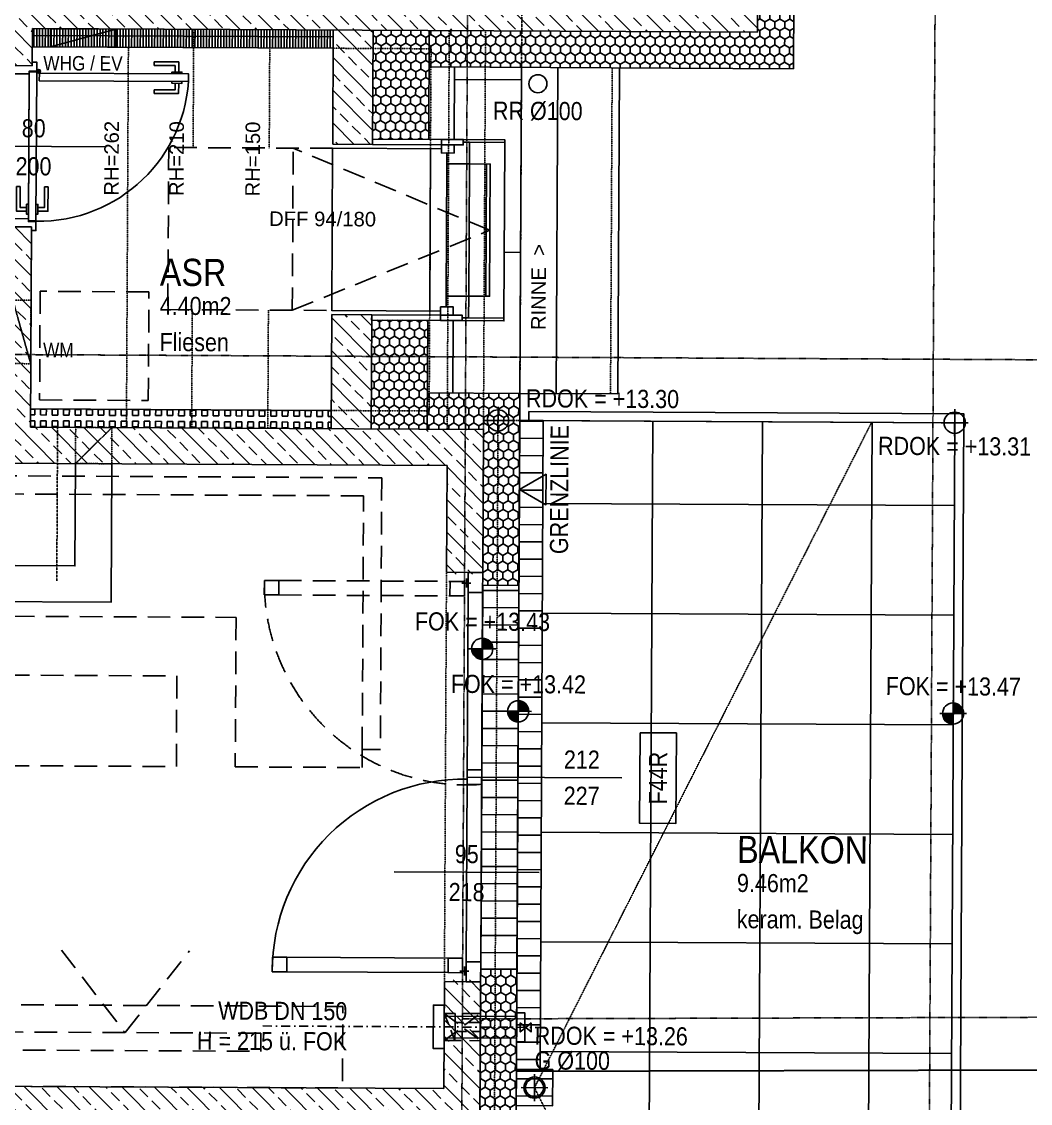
# Model space of a CAD drawing. Header units: millimetres. Extents: x -19411 to 51584, y -41547 to 69958.
# Drawn here: x 1387 to 6953, y 19682 to 25654 of the extents above; entities that cross this region are included whole.
import ezdxf
from ezdxf.enums import TextEntityAlignment as Align

# ---------------------------------------------------------------- set-up
doc = ezdxf.new("R2010")
doc.units = ezdxf.units.MM
for name, pattern in [('HIDDEN', [0.375, 0.25, -0.125]), ('HIDDEN2', [0.1875, 0.125, -0.0625]), ('STRICHLINIE', [0.75, 0.5, -0.25]), ('STRICHPUNKT', [1, 0.5, -0.25, 0, -0.25])]:
    doc.linetypes.add(name, pattern=pattern)
for name, color, linetype in [('00_HLP---------M0', 251, 'Continuous'), ('00_HLP-G00-L05-M0', 6, 'Continuous'), ('01-BFL-G00-L05-M0', 251, 'Continuous'), ('01-HID-G00-L05-ENTWÄSSERUNG', 251, 'HIDDEN2'), ('01-SYM-G00-L05-M0', 251, 'Continuous'), ('01-TXT---------M0', 251, 'Continuous'), ('01-TXT---------PP', 1, 'Continuous'), ('01-TXT-G00-L05-M0', 1, 'Continuous'), ('02-ANS-G00-L05-M0', 251, 'Continuous'), ('02-ANS-G00-L05-Rigol', 251, 'Continuous'), ('02-AXO-G00-L05-M0', 251, 'STRICHPUNKT'), ('02-DIM-G00-L05-BEHÖRDE', 251, 'Continuous'), ('02-FIL-G00-L05-LILA', 251, 'Continuous'), ('02-FIL-G00-L05-M0', 251, 'Continuous'), ('02-FIL-G00-L05-ORANGE', 251, 'Continuous'), ('02-FIL-G00-L05-PLATTENBELAG', 251, 'Continuous'), ('02-FIL-G00-L05-STB', 251, 'Continuous'), ('02-HID---------M0', 251, 'HIDDEN2'), ('02-HID-G00-L05-M0', 251, 'HIDDEN2'), ('02-TWA---------M0', 251, 'Continuous'), ('02-TWA-G00-L05-M0', 251, 'Continuous'), ('02-WDA---------M0', 251, 'Continuous'), ('02-WDA-G00-L05-M0', 251, 'Continuous'), ('02-ZWA---------M0', 251, 'Continuous'), ('02-ZWA-G00-L05-M0', 251, 'Continuous'), ('03-ANS-G00-L05-M0', 251, 'Continuous'), ('03-SYM-G00-L05-M0', 251, 'Continuous'), ('04-HLP---------M0', 251, 'HIDDEN2'), ('04-STO---------M0', 251, 'Continuous'), ('04-SYM---------EP', 251, 'Continuous'), ('04-SYM-G00-L05-EP', 251, 'Continuous'), ('04-TXT---------EP', 251, 'Continuous'), ('04-TXT-G00-L05-M0', 251, 'Continuous'), ('04-TXT-G00-L05-POS', 8, 'Continuous'), ('04_HLP---------M0', 251, 'HIDDEN2'), ('05-STO--------M0', 251, 'Continuous'), ('05-SYM---------M0', 251, 'Continuous'), ('05-SYM--------M0', 251, 'Continuous'), ('05-SYM-G00-L05-M0', 251, 'Continuous'), ('05-TXT---------PP', 8, 'Continuous'), ('05-TXT--------M0', 251, 'Continuous'), ('05-TXT-G00-L05-M0', 251, 'Continuous'), ('07-SAN---------M0', 251, 'Continuous'), ('07-SAN-G00-L05-FBHZG-EVERT', 251, 'Continuous'), ('07-SAN-G00-L05-M0', 251, 'Continuous'), ('07-SYM-G00-L05-M0', 251, 'STRICHPUNKT'), ('07_MOB-G00-L05-M0', 251, 'HIDDEN2')]:
    doc.layers.add(name, color=color, linetype=linetype)
doc.styles.add('ARIAL', font='arial.ttf', dxfattribs={"width": 0.85})
doc.styles.get("Standard").update_dxf_attribs({"font": 'arial.ttf'})
pattern_1 = [(89.70755, (-35291.17, -23129.933), (-27.252854, 47.764726), [31.75, -63.5]), (209.70755, (-35291.17, -23129.933), (-27.73904, -47.484027), [31.75, -63.5]), (149.70755, (-35291.17, -23129.933), (-54.991893, 0.280699), [-63.5, 31.75])]
pattern_2 = [(134.70755, (-35291.17, -23129.93), (-90.25976, -89.34302), []), (134.70755, (-35290.71, -23040.13), (-90.25976, -89.34302), [63.5, -31.75])]

# ---------------------------------------------------------------- blocks, each defined once
blk = doc.blocks.new('03-rar')
blk.add_circle((0, 0), 0.05)
at = {"layer": '01-TXT---------M0', "color": 8, "style": 'ARIAL', "width": 0.85}
blk.add_attdef('RR', text='', height=0.1, dxfattribs=at).set_placement((0, 0.1), align=Align.CENTER)
blk = doc.blocks.new('04-TXT')
blk.add_line((0, 0), (0.8529, 0))
at = {"layer": '04-TXT---------EP', "color": 8, "style": 'ARIAL', "width": 0.85}
blk.add_attdef('WIDTH', text='', height=0.1, dxfattribs=at).set_placement((0.6322, 0.05), align=Align.CENTER)
blk.add_attdef('HEIGHT', text='', height=0.1, dxfattribs=at).set_placement((0.6322, -0.05), align=Align.TOP_CENTER)
blk = doc.blocks.new('TÜR-80_20er-WAND')
at = {"layer": '00_HLP---------M0'}
for points in [[(-0.3575, 0.045), (-0.3575, 0.101), (-0.2225, 0.101)], [(-0.3375, 0.045), (-0.3375, 0.081), (-0.2225, 0.081)], [(-0.2225, 0.081), (-0.2225, 0.101)], [(-0.375, 0.035), (-0.375, 0.045), (-0.32, 0.045), (-0.32, 0.035)], [(0.4, -0.007), (-0.4, -0.007)], [(-0.375, -0.007), (-0.375, -0.017), (-0.32, -0.017), (-0.32, -0.007)], [(-0.3575, -0.017), (-0.3575, -0.073), (-0.2225, -0.073)], [(-0.3375, -0.017), (-0.3375, -0.053), (-0.2225, -0.053)], [(-0.2225, -0.053), (-0.2225, -0.073)]]:
    blk.add_lwpolyline(points, dxfattribs=at)
blk.add_lwpolyline([(0.4115, 0.035), (-0.4115, 0.035), (-0.4115, 0.035), (-0.4115, -0.007), (0.4115, -0.007)], close=True, dxfattribs=at)
at = {"layer": '02-TWA---------M0'}
for points in [[(-0.445, -0.19), (-0.445, 0.01)], [(0.445, -0.19), (0.445, 0.01)]]:
    blk.add_lwpolyline(points, dxfattribs=at)
at = {"layer": '05-STO--------M0'}
for points in [[(-0.465, -0.19), (-0.465, -0.215), (-0.41, -0.215), (-0.41, -0.19), (-0.4, -0.19), (-0.4, -0.007), (-0.415, -0.007), (-0.415, 0.035), (-0.465, 0.035), (-0.465, 0.01)], [(0.465, -0.19), (0.465, -0.215), (0.41, -0.215), (0.41, -0.19), (0.4, -0.19), (0.4, -0.007), (0.415, -0.007), (0.415, 0.035), (0.465, 0.035), (0.465, 0.01)]]:
    blk.add_lwpolyline(points, dxfattribs=at)
at = {"layer": '05-SYM---------M0'}
for points in [[(0.352, 0.8185), (0.296, 0.8185), (0.296, 0.6835)], [(0.352, 0.7985), (0.316, 0.7985), (0.316, 0.6835)], [(0.362, 0.836), (0.352, 0.836), (0.352, 0.781), (0.362, 0.781)], [(0.404, 0.836), (0.414, 0.836), (0.414, 0.781), (0.404, 0.781)], [(0.414, 0.8185), (0.47, 0.8185), (0.47, 0.6835)], [(0.414, 0.7985), (0.45, 0.7985), (0.45, 0.6835)], [(0.316, 0.6835), (0.296, 0.6835)], [(0.45, 0.6835), (0.47, 0.6835)]]:
    blk.add_lwpolyline(points, dxfattribs=at)
at = {"layer": '05-SYM--------M0'}
blk.add_lwpolyline([(0.404, 0.0495), (0.404, 0.8725), (0.404, 0.8725), (0.362, 0.8725), (0.362, 0.0495)], close=True, dxfattribs=at)
for points in [[(0.41, 0.046), (0.42, 0.046)], [(0.415, 0.041), (0.415, 0.051)]]:
    blk.add_lwpolyline(points, dxfattribs=at)
blk.add_circle((0.415, 0.046), 0.01, dxfattribs=at)
blk.add_arc((0.415, 0.046), 0.8282, 93.66912, 183.66912, dxfattribs=at)
blk = doc.blocks.new('05-TXT')
at = {"layer": '05-TXT--------M0'}
blk.add_line((-0.4, 0), (0.4, 0), dxfattribs=at)
at = {"layer": '05-TXT--------M0', "color": 8, "style": 'ARIAL', "width": 0.85}
blk.add_attdef('BREITE', text='', height=0.1, dxfattribs=at).set_placement((0, 0.05), align=Align.CENTER)
blk.add_attdef('HÖHE', text='', height=0.1, rotation=360, dxfattribs=at).set_placement((0, -0.06), align=Align.TOP_CENTER)
blk = doc.blocks.new('01-SQM')
at = {"layer": '01-TXT---------M0', "color": 1, "style": 'ARIAL', "width": 0.85}
blk.add_attdef('ROOM', (0, 0), '', height=0.15, dxfattribs=at)
blk.add_attdef('AREA', text='', height=0.1, dxfattribs=at).set_placement((0, -0.06), align=Align.TOP_LEFT)
at = {"layer": '01-TXT---------PP', "color": 1, "style": 'ARIAL', "width": 0.85}
blk.add_attdef('NR', text='', height=0.15, dxfattribs=at).set_placement((-0.1173, 0), align=Align.RIGHT)
blk.add_attdef('FLOOR', text='', height=0.1, dxfattribs=at).set_placement((0, -0.26), align=Align.TOP_LEFT)
blk = doc.blocks.new('DFF_94_55°')
at = {"layer": '00_HLP---------M0'}
blk.add_lwpolyline([(0, 0.4487), (0, -0.4488)], dxfattribs=at)
at = {"layer": '02-HID---------M0'}
for points in [[(0.218, 0.4463), (-0.8696, -0.0012), (0.218, -0.4488)], [(0, -0.4488), (0.9048, -0.4488), (0.9048, 0.4463), (0, 0.4463)], [(0.218, 0.4463), (0.218, -0.4488)]]:
    blk.add_lwpolyline(points, dxfattribs=at)
at = {"layer": '02-TWA---------M0'}
for points in [[(-0.22, 0.4688), (0, 0.4688)], [(-0.22, -0.4713), (0, -0.4713)]]:
    blk.add_lwpolyline(points, dxfattribs=at)
at = {"layer": '02-ZWA---------M0'}
for points in [[(-0.6, 0.4463), (0, 0.4463)], [(-0.6, -0.4488), (0, -0.4488)]]:
    blk.add_lwpolyline(points, dxfattribs=at)
at = {"layer": '04-STO---------M0'}
for points in [[(-0.63, 0.4238), (-0.63, 0.3638), (-0.755, 0.3638), (-0.755, 0.4838), (-0.72, 0.4838), (-0.72, 0.4688), (-0.67, 0.4688), (-0.67, 0.4238), (-0.63, 0.4238)], [(-0.6, 0.4688), (-0.6, 0.4988), (-0.72, 0.4988), (-0.72, 0.4688)], [(-0.6, 0.4688), (-0.6, 0.4238), (-0.67, 0.4238), (-0.67, 0.4688)], [(-0.63, -0.4263), (-0.63, -0.3663), (-0.755, -0.3663), (-0.755, -0.4863), (-0.72, -0.4863), (-0.72, -0.4713), (-0.67, -0.4713), (-0.67, -0.4263), (-0.63, -0.4263)], [(-0.6, -0.4713), (-0.6, -0.5013), (-0.72, -0.5013), (-0.72, -0.4713)], [(-0.6, -0.4713), (-0.6, -0.4263), (-0.67, -0.4263), (-0.67, -0.4713)]]:
    blk.add_lwpolyline(points, close=True, dxfattribs=at)
for points in [[(-0.6, 0.4688), (-0.22, 0.4688), (-0.22, 0.4988), (-0.6, 0.4988)], [(-0.6, -0.4713), (-0.22, -0.4713), (-0.22, -0.5013), (-0.6, -0.5013)]]:
    blk.add_lwpolyline(points, dxfattribs=at)
at = {"layer": '04-SYM---------EP'}
for points in [[(-0.72, 0.4988), (-0.9496, 0.4988), (-0.9496, 0.4838)], [(-0.755, -0.4863), (-0.9496, -0.4863), (-0.9496, 0.4838), (-0.755, 0.4838)], [(-0.755, -0.3663), (-0.8696, -0.3663), (-0.8696, 0.3638), (-0.755, 0.3638)], [(-0.8496, 0.3638), (-0.8496, -0.3663)], [(-0.755, -0.3663), (-0.755, 0.3638)], [(-0.63, -0.3663), (-0.63, 0.3638)], [(-0.72, -0.5013), (-0.9496, -0.5013), (-0.9496, -0.4863)]]:
    blk.add_lwpolyline(points, dxfattribs=at)
blk = doc.blocks.new('01-HK1')
for p, q in [((-0.0005, -0.0742), (-0.0005, 0.0742)), ((0.0737, 0), (-0.0747, 0))]:
    blk.add_line(p, q)
blk.add_circle((-0.0005, 0), 0.0586)
for points in [[(-0.0005, 0.0586), (0.0409, 0.0414), (-0.0005, 0)], [(-0.0005, 0), (0.0581, 0), (0.0409, 0.0414)], [(-0.0591, 0), (-0.0419, -0.0414), (-0.0005, 0)], [(-0.0419, -0.0414), (-0.0005, -0.0586), (-0.0005, 0)]]:
    blk.add_solid(points)
at = {"layer": '01-TXT---------M0', "color": 8, "style": 'ARIAL', "width": 0.85}
blk.add_attdef('HEIGHT', text='', height=0.1, dxfattribs=at).set_placement((0, 0.2), align=Align.TOP_CENTER)
blk = doc.blocks.new('07-WM')
at = {"linetype": 'HIDDEN', "ltscale": 0.5}
blk.add_lwpolyline([(0.05, -0.05), (0.05, -0.65), (0.65, -0.65), (0.65, -0.05)], close=True, dxfattribs=at)
blk = doc.blocks.new('TV-240')
at = {"flags": 128}
blk.add_lwpolyline([(0, -2.4), (0, 0), (0.45, 0), (0.45, -2.4)], close=True, dxfattribs=at)
blk.add_lwpolyline([(0.3, -0.4508), (0.3, -1.9508), (0.2, -1.9508), (0.2, -0.4508)], close=True)
blk.add_lwpolyline([(0.7536, -1.5544), (0.3, -1.2008), (0.7536, -0.8472)])
blk = doc.blocks.new('ECKSOFA')
blk.add_lwpolyline([(1.6, -0.2), (1.6, -0.2), (1.6, -0.2), (0.2, -0.2), (0.2, -2.7), (0.9, -2.7), (0.9, -2.8), (0.1, -2.8), (0.1, -0.1), (1.6, -0.1)], close=True)
for points in [[(1.6, -0.2), (1.7, -0.2)], [(1.7, -0.9), (1.7, -0.2)], [(0.875, -2.7), (0.875, -0.9), (1.7, -0.9)]]:
    blk.add_lwpolyline(points)
at = {"flags": 128}
blk.add_lwpolyline([(1.2, -1.225), (1.7, -1.225), (1.7, -2.225), (1.2, -2.225)], close=True, dxfattribs=at)
blk = doc.blocks.new('01-HK3')
blk.add_lwpolyline([(0, 0), (0.0423, 0.0732), (-0.0423, 0.0732)], close=True)
at = {"color": 0, "style": 'ARIAL', "width": 0.85}
blk.add_attdef('HEIGHT', text='', height=0.05, dxfattribs=at).set_placement((0, 0.35), align=Align.TOP_CENTER)
blk = doc.blocks.new('WANDLÜFER')
at = {"layer": '02-TWA---------M0', "linetype": 'HIDDEN2', "ltscale": 0.75}
for points in [[(0.075, 0), (0.075, -0.2), (-0.075, -0.2), (-0.075, 0), (0.075, 0)], [(-0.075, 0), (0.075, -0.2)], [(0.075, 0), (-0.075, -0.2)]]:
    blk.add_lwpolyline(points, dxfattribs=at)
at = {"layer": '07-SAN---------M0', "linetype": 'STRICHPUNKT', "ltscale": 0.1}
blk.add_lwpolyline([(0, 1), (0, -0.53)], dxfattribs=at)
at = {"layer": '07-SAN---------M0'}
for points in [[(0, 0), (-0.12, 0), (-0.12, 0.06), (0.12, 0.06), (0.12, 0)], [(0.08, -0.4), (-0.08, -0.4), (-0.08, -0.445), (0.08, -0.445)]]:
    blk.add_lwpolyline(points, close=True, dxfattribs=at)
for points in [[(-0.06, 0), (-0.06, -0.4)], [(0.06, 0), (0.06, -0.4)]]:
    blk.add_lwpolyline(points, dxfattribs=at)
blk = doc.blocks.new('FENSTER_214')
at = {"layer": '02-WDA---------M0'}
for points in [[(-2.19, 0), (-2.19, 0.2)], [(-0.07, 0), (-0.07, 0.1999)]]:
    blk.add_lwpolyline(points, dxfattribs=at)
at = {"layer": '04-HLP---------M0', "linetype": 'Continuous'}
for points in [[(-0.13, -0.1), (-0.13, -0.18), (-0.05, -0.18), (-0.05, -0.1)], [(-0.13, -1.07), (-0.13, -1.15), (-0.05, -1.15), (-0.05, -1.07)]]:
    blk.add_lwpolyline(points, close=True, dxfattribs=at)
at = {"layer": '04-HLP---------M0'}
for points in [[(-0.034, -0.09), (-0.084, -0.09)], [(-0.059, -0.065), (-0.059, -0.115)]]:
    blk.add_lwpolyline(points, dxfattribs=at)
at = {"layer": '04-HLP---------M0', "linetype": 'Continuous'}
for points in [[(-0.13, -1.07), (-0.13, -0.18)], [(-0.05, -1.07), (-0.05, -0.18)]]:
    blk.add_lwpolyline(points, dxfattribs=at)
blk.add_arc((-0.059, -0.09), 1.06, 179.48381, 270.46457, dxfattribs=at)
at = {"layer": '04-STO---------M0'}
for points in [[(-1.09, 0), (-1.17, 0), (-1.17, -0.08), (-1.09, -0.08)], [(-0.11, 0), (0, 0), (0, -0.08), (-0.11, -0.08)], [(-2.15, 0), (-2.26, 0), (-2.26, -0.08), (-2.15, -0.08)]]:
    blk.add_lwpolyline(points, close=True, dxfattribs=at)
at = {"layer": '04-SYM---------EP'}
for p, q in [((-2.15, 0), (-0.11, 0)), ((-2.15, -0.08), (-0.11, -0.08))]:
    blk.add_line(p, q, dxfattribs=at)
at = {"layer": '04_HLP---------M0'}
for points in [[(-2.226, -0.09), (-2.176, -0.09)], [(-2.201, -0.065), (-2.201, -0.115)], [(-2.21, -1.1245), (-2.21, -0.18)], [(-2.13, -1.1245), (-2.13, -0.18)]]:
    blk.add_lwpolyline(points, dxfattribs=at)
for points in [[(-2.13, -0.1), (-2.13, -0.18), (-2.21, -0.18), (-2.21, -0.1)], [(-2.13, -1.1245), (-2.13, -1.2045), (-2.21, -1.2045), (-2.21, -1.1245)]]:
    blk.add_lwpolyline(points, close=True, dxfattribs=at)
blk.add_arc((-2.201, -0.09), 1.1146, 270.82182, 4.63131, dxfattribs=at)
blk = doc.blocks.new('türachse&qualität')
at = {"layer": '05-SYM---------M0'}
blk.add_line((-0.4, 0), (-0.4, 0), dxfattribs=at)
at = {"layer": '05-TXT---------PP'}
blk.add_lwpolyline([(-0.5, -0.25), (-0.5, 0.25), (-0.7, 0.25), (-0.7, -0.25)], close=True, dxfattribs=at)
at = {"layer": '05-TXT---------PP', "color": 8, "style": 'ARIAL', "text_generation_flag": 6, "width": 0.85}
blk.add_attdef('POS.NR.', text='', height=0.1, rotation=270, dxfattribs=at).set_placement((-0.6529, -0.0112), align=Align.TOP_CENTER)
blk = doc.blocks.new('07_Kemper-ventil')
at = {"layer": '02-TWA---------M0', "linetype": 'HIDDEN2', "ltscale": 0.5}
for points in [[(-0.075, 0), (-0.075, -0.06), (0.075, -0.06), (0.075, 0), (-0.075, 0)], [(-0.025, -0.06), (-0.025, -0.2), (0.025, -0.2), (0.025, -0.06)]]:
    blk.add_lwpolyline(points, close=True, dxfattribs=at)
blk.add_lwpolyline([(-0.075, -0.06), (0.075, 0)], dxfattribs=at)
at = {"layer": '07-SAN---------M0', "linetype": 'STRICHPUNKT', "ltscale": 0.1}
blk.add_lwpolyline([(0, 0), (0, -0.48)], dxfattribs=at)
at = {"layer": '07-SAN---------M0'}
for points in [[(0.025, -0.42), (-0.025, -0.42), (0, -0.45), (0.025, -0.42)], [(0.025, -0.48), (-0.025, -0.48), (0, -0.45), (0.025, -0.48)]]:
    blk.add_lwpolyline(points, close=True, dxfattribs=at)
blk = doc.blocks.new('01-HK2')
for p, q in [((0, -0.098), (0, 0.098)), ((0.098, 0), (-0.098, 0))]:
    blk.add_line(p, q)
blk.add_circle((0, 0), 0.0773)
at = {"layer": '01-TXT---------M0', "color": 8, "style": 'ARIAL', "width": 0.85}
blk.add_attdef('HEIGHT', text='', height=0.1, rotation=360, dxfattribs=at).set_placement((0, 0.132), align=Align.BOTTOM_CENTER)

msp = doc.modelspace()

# ---------------------------------------------------------------- hatches: boundary and pattern name
at = {"layer": '02-ANS-G00-L05-Rigol'}
h = msp.add_hatch(dxfattribs=at)
h.set_pattern_fill('ANSI31', color=256, scale=30, angle=422.04654128, style=0)
h.set_pattern_definition([(179.70755, (74358.42, 48998.86), (-0.48618, -95.24876), [])])
h.paths.add_polyline_path([(4247.3199, 19868.7519), (4117.3216, 19869.4154), (4135.6072, 23451.8364), (4265.6055, 23451.1729)])
h = msp.add_hatch(dxfattribs=at)
h.set_pattern_fill('ANSI31', color=256, scale=30, angle=422.04654128, style=0)
h.set_pattern_definition([(179.70755, (74159.97, 49302.38), (-0.48618, -95.24876), [])])
h.paths.add_polyline_path([(4120.1416, 20421.9067), (3920.1442, 20422.9276), (3930.965, 22542.8691), (4130.9624, 22541.8483)])
h = msp.add_hatch(dxfattribs=at)
h.set_pattern_fill('ANSI31', color=256, scale=30, angle=422.04654128, style=0)
h.set_pattern_definition([(359.70755, (-35291.17, -23129.93), (0.48618, 95.24876), [])])
h.paths.add_polyline_path([(4116.3007, 19669.418), (4117.3216, 19869.4154), (4317.3189, 19868.3946), (4316.2981, 19668.3972)])
at = {"layer": '02-FIL-G00-L05-LILA'}
h = msp.add_hatch(dxfattribs=at)
h.set_pattern_fill('HONEY', color=256, scale=10, angle=197.04654128, style=0)
h.set_pattern_definition(pattern_1)
h.paths.add_polyline_path([(5645.5409, 25394.1547), (5650.7472, 26414.1414), (5450.7498, 26415.1623), (5450.4435, 26355.1631), (5446.5643, 25595.173), (3636.5879, 25604.4116), (3635.567, 25404.4142)])
h = msp.add_hatch(dxfattribs=at)
h.set_pattern_fill('HONEY', color=256, scale=10, angle=197.04654128, style=0)
h.set_pattern_definition(pattern_1)
h.paths.add_polyline_path([(3323.5294, 25006.0017), (3633.5254, 25004.4194), (3636.5879, 25604.4116), (3326.5919, 25605.9939)])
h = msp.add_hatch(dxfattribs=at)
h.set_pattern_fill('HONEY', color=256, scale=10, angle=197.04654128, style=0)
h.set_pattern_definition(pattern_1)
h.paths.add_polyline_path([(3315.3627, 23406.0225), (3625.3586, 23404.4402), (3628.4212, 24004.4324), (3318.4252, 24006.0147)])
h = msp.add_hatch(dxfattribs=at)
h.set_pattern_fill('HONEY', color=256, scale=10, angle=197.04654128, style=0)
h.set_pattern_definition(pattern_1)
h.paths.add_polyline_path([(3625.3586, 23404.4402), (3935.3546, 23402.8579), (3931.2712, 22602.8683), (3930.965, 22542.8691), (4130.9624, 22541.8483), (4136.3728, 23601.8345), (3626.3795, 23604.4376)])
h = msp.add_hatch(dxfattribs=at)
h.set_pattern_fill('HONEY', color=256, scale=10, angle=197.04654128, style=0)
h.set_pattern_definition(pattern_1)
h.paths.add_polyline_path([(3605.7585, 19564.4902), (3604.7376, 19364.4929), (4114.731, 19361.8897), (4120.1415, 20421.8759), (3920.1441, 20422.8967), (3919.8378, 20362.8975), (3915.7545, 19562.9079)])
at = {"layer": '02-FIL-G00-L05-M0'}
h = msp.add_hatch(dxfattribs=at)
h.set_pattern_fill('ANSI31,_O', color=256, scale=300, angle=422.04654128)
h.set_pattern_definition([(179.7075, (65126.1, 58358.6), (-4.862, -952.488), [])])
h.paths.add_polyline_path([(3773.5235, 25003.7048), (3823.5229, 25003.4496), (4053.1302, 25002.2776), (4053.0537, 24987.2778), (4048.1026, 24017.2904), (4048.026, 24002.2906), (3818.4187, 24003.4626), (3768.4193, 24003.7178), (3766.3777, 23603.723), (4136.3728, 23601.8345), (4136.4749, 23621.8342), (4145.5604, 25401.811), (3775.5652, 25403.6996)])
at = {"layer": '02-FIL-G00-L05-ORANGE'}
h = msp.add_hatch(dxfattribs=at)
h.set_pattern_fill('GRATE', color=256, scale=20, angle=197.04654128, style=0)
h.set_pattern_definition([(89.70755, (-35291.17, -23129.933), (-15.8747932, 0.0810293), []), (179.70755, (-35291.17, -23129.933), (-0.32412, -63.49917), [])])
h.paths.add_polyline_path([(3106.5948, 25607.1168), (1446.6164, 25615.5898), (1446.106, 25515.5911), (3106.0844, 25507.1181)])
h = msp.add_hatch(dxfattribs=at)
h.set_pattern_fill('SQUARE', color=256, scale=10, angle=197.04654128, style=0)
h.set_pattern_definition([(89.70755, (-35291.17, -23129.933), (-31.749586, 0.162059), [31.75, -31.75]), (179.70755, (-35291.17, -23129.933), (-0.162059, -31.749586), [31.75, -31.75])])
h.paths.add_polyline_path([(3095.876, 23507.1442), (1435.8976, 23515.6171), (1435.3872, 23415.6184), (3095.3655, 23407.1455)])
at = {"layer": '02-FIL-G00-L05-STB'}
h = msp.add_hatch(dxfattribs=at)
h.set_pattern_fill('ANSI33', color=256, scale=20, angle=197.04654128, style=0)
h.set_pattern_definition(pattern_2)
h.paths.add_polyline_path([(5450.4435, 26355.1631), (5250.4461, 26356.1839), (5247.5878, 25796.1912), (1127.6414, 25817.2205), (1126.6206, 25617.2231), (1246.619, 25616.6106), (1245.5727, 25411.6133), (1445.5701, 25410.5924), (1446.6164, 25615.5898), (5446.5643, 25595.173)])
h = msp.add_hatch(dxfattribs=at)
h.set_pattern_fill('ANSI33', color=256, scale=20, angle=197.04654128, style=0)
h.set_pattern_definition(pattern_2)
h.paths.add_polyline_path([(3103.3791, 24977.125), (3323.3763, 24976.0021), (3323.5294, 25006.0017), (3326.5919, 25605.9939), (3106.5948, 25607.1168)])
h = msp.add_hatch(dxfattribs=at)
h.set_pattern_fill('ANSI33', color=256, scale=20, angle=197.04654128, style=0)
h.set_pattern_definition(pattern_2)
h.paths.add_polyline_path([(3935.3546, 23402.8579), (1435.3872, 23415.6184), (1441.0273, 24520.604), (1241.0299, 24521.6249), (1235.3898, 23416.6393), (-14.5939, 23423.0195), (-12.2971, 23873.0137), (-212.2944, 23874.0345), (-215.6122, 23224.043), (3734.3364, 23203.8814), (3731.2738, 22603.8892), (3931.2712, 22602.8683)])
h = msp.add_hatch(dxfattribs=at)
h.set_pattern_fill('ANSI33', color=256, scale=20, angle=197.04654128, style=0)
h.set_pattern_definition(pattern_2)
h.paths.add_polyline_path([(3095.3655, 23407.1455), (3315.3627, 23406.0225), (3318.5783, 24036.0143), (3098.5812, 24037.1372)])
h = msp.add_hatch(dxfattribs=at)
h.set_pattern_fill('ANSI33', color=256, scale=20, angle=197.04654128, style=0)
h.set_pattern_definition(pattern_2)
h.paths.add_polyline_path([(295.8016, 19581.3852), (3915.7545, 19562.9079), (3919.8378, 20362.8975), (3839.8389, 20363.3059), (3719.8404, 20363.9184), (3716.7779, 19763.9262), (296.8224, 19781.3826)])

# ---------------------------------------------------------------- linework, layer by layer
at = {"layer": '00_HLP-G00-L05-M0', "linetype": 'HIDDEN2', "ltscale": 2}
msp.add_lwpolyline([(1585.3852, 23414.8528), (1581.0522, 22565.9518)], dxfattribs=at)
at = {"layer": '01-BFL-G00-L05-M0', "linetype": 'STRICHLINIE', "ltscale": 0.5}
msp.add_lwpolyline([(4117.1772, 19858.7301), (4183.4809, 32848.5618), (7183.1037, 32871.774)], dxfattribs=at)
at = {"layer": '01-BFL-G00-L05-M0', "linetype": 'STRICHLINIE'}
msp.add_lwpolyline([(34204.505, 5274.5294), (4064.9686, 5274.5294), (4090.5658, 14627.5817), (4117.1772, 19858.7301), (34258.8158, 19933.5918), (34204.5022, 14707.7707), (34204.505, 5274.5294)], close=True, dxfattribs=at)
at = {"layer": '01-HID-G00-L05-ENTWÄSSERUNG'}
msp.add_lwpolyline([(4344.2598, 19510.7201), (4216.8098, 19768.9063), (6076.8157, 23441.928)], dxfattribs=at)
at = {"layer": '02-ANS-G00-L05-M0', "color": 253}
msp.add_lwpolyline([(6567.33, 19864.8152), (10517.2473, 19874.6255), (10520.9728, 18374.6302), (18950.9468, 18395.5675), (18947.2213, 19895.5628), (29455.2889, 19921.6614), (29526.4885, 30921.8737), (6753.4812, 30865.3115), (6763.7063, 32868.5575), (4183.5651, 32847.4692)], dxfattribs=at)
at = {"layer": '02-ANS-G00-L05-M0'}
for points in [[(4136.3728, 23601.8345), (4145.5604, 25401.811)], [(4336.3702, 23600.8136), (4345.5578, 25400.7902)], [(4685.5534, 25399.0548), (4676.3658, 23599.0782)], [(3638.689, 24056.8807), (3643.2573, 24951.869)], [(4136.3728, 23601.8345), (4676.3658, 23599.0782)], [(4165.2408, 19461.6332), (6565.2095, 19449.3831), (6585.8305, 23489.3305), (4185.8618, 23501.5806), (4185.6066, 23451.5812), (6535.5759, 23439.5863), (6515.4654, 19499.6377), (4165.496, 19511.6325), (4165.2408, 19461.6332)], [(4115.4966, 19511.8878), (6515.4654, 19499.6377), (6535.5759, 23439.5863), (4135.6072, 23451.8364)]]:
    msp.add_lwpolyline(points, dxfattribs=at)
at = {"layer": '02-ANS-G00-L05-Rigol'}
for points in [[(4247.3199, 19868.7519), (4117.3216, 19869.4154), (4135.6072, 23451.8364), (4265.6055, 23451.1729)], [(4120.1416, 20421.9067), (3920.1442, 20422.9276), (3930.965, 22542.8691), (4130.9624, 22541.8483)]]:
    msp.add_lwpolyline(points, close=True, dxfattribs=at)
at = {"layer": '02-AXO-G00-L05-M0'}
for points in [[(3894.3993, 34970.8122), (3780.0651, 12571.104)], [(6474.3657, 34957.6433), (6360.0315, 12557.9351)], [(8267.3399, 23780.7515), (-12750.8869, 23888.0342)], [(3818.7396, 20147.9898), (31795.6708, 20227.4751), (31795.6708, 20227.4751)]]:
    msp.add_lwpolyline(points, dxfattribs=at)
at = {"layer": '02-FIL-G00-L05-PLATTENBELAG'}
for points in [[(4870.5976, 23448.0848), (4850.4871, 19508.1362)], [(5475.5897, 23444.9968), (5455.4792, 19505.0481)], [(6080.5819, 23441.9087), (6060.4713, 19501.9601)], [(6533.2408, 22982.0923), (4263.2703, 22993.6788)], [(6530.1527, 22377.1002), (4260.1823, 22388.6867)], [(6527.0647, 21772.1081), (4257.0942, 21783.6946)], [(6523.9766, 21167.1159), (4254.0062, 21178.7025)], [(6520.8886, 20562.1238), (4250.9182, 20573.7104)], [(6517.8005, 19957.1317), (4247.8301, 19968.7182)]]:
    msp.add_lwpolyline(points, dxfattribs=at)
at = {"layer": '02-HID-G00-L05-M0', "color": 4}
msp.add_line((1338.9614, 24116.1197), (1437.1736, 23765.6139), dxfattribs=at)
at = {"layer": '02-HID-G00-L05-M0'}
for points in [[(2333.2743, 24958.5555), (2336.5793, 25606.0471)], [(3746.5865, 25603.8501), (3735.3572, 23403.8788)], [(3946.5839, 25602.8293), (3935.3546, 23402.8579)], [(1976.0991, 25512.8858), (1965.3803, 23412.9132)], [(2753.2689, 24956.4118), (2756.0889, 25508.9046)], [(4645.5539, 25399.2589), (4636.3663, 23599.2824)], [(2328.7061, 24063.5672), (2325.3756, 23411.0757)], [(2748.7006, 24061.4234), (2745.3701, 23408.9319)], [(4115.4966, 19511.8878), (3995.4982, 19512.5003), (4015.6088, 23452.4489), (4135.6072, 23451.8364)], [(3731.3249, 22613.8891), (3719.7894, 20353.9185)], [(4130.9624, 22541.8483), (4120.1415, 20421.8759)]]:
    msp.add_lwpolyline(points, dxfattribs=at)
at = {"layer": '02-HID-G00-L05-M0', "ltscale": 0.5}
for points in [[(3106.0844, 25507.1181), (3646.0773, 25504.3618)], [(3635.8689, 23504.3879), (3646.0773, 25504.3618)], [(3095.876, 23507.1442), (3635.8689, 23504.3879)]]:
    msp.add_lwpolyline(points, dxfattribs=at)
at = {"layer": '02-HID-G00-L05-M0', "color": 4}
for points in [[(1338.9614, 24116.1197), (1337.1749, 23766.1243), (1437.1736, 23765.6139), (1438.9601, 24115.6093), (1338.9614, 24116.1197)], [(1684.3631, 23214.345), (1885.3813, 23413.3215)]]:
    msp.add_lwpolyline(points, dxfattribs=at)
msp.add_lwpolyline([(1685.3839, 23414.3424), (1684.3631, 23214.345), (1884.3605, 23213.3241), (1885.3813, 23413.3215)], close=True, dxfattribs=at)
at = {"layer": '02-TWA-G00-L05-M0'}
for p, q in [((1446.6164, 25615.5898), (5446.5643, 25595.173)), ((1435.3872, 23415.6184), (1441.0273, 24520.604))]:
    msp.add_line(p, q, dxfattribs=at)
for points in [[(5446.5643, 25595.173), (5450.4435, 26355.1631)], [(1445.5701, 25410.5924), (1446.6164, 25615.5898)], [(3106.5948, 25607.1168), (3103.3791, 24977.125)], [(3326.5919, 25605.9939), (3323.3763, 24976.0021)], [(3098.5812, 24037.1372), (3095.3655, 23407.1455)], [(3318.5783, 24036.0143), (3315.3627, 23406.0225)], [(3935.3546, 23402.8579), (1435.3872, 23415.6184)], [(3931.3223, 22612.8682), (3935.3546, 23402.8579)], [(3734.3364, 23203.8814), (-215.6122, 23224.043)], [(3731.3249, 22613.8891), (3734.3364, 23203.8814)], [(3731.3249, 22613.8891), (3931.3223, 22612.8682)], [(3716.7779, 19763.9262), (3719.7894, 20353.9185)], [(3719.7894, 20353.9185), (3919.7868, 20352.8977)], [(3915.7545, 19562.9079), (3919.7868, 20352.8977)], [(3716.7779, 19763.9262), (296.8224, 19781.3826)]]:
    msp.add_lwpolyline(points, dxfattribs=at)
at = {"layer": '02-WDA-G00-L05-M0'}
for p, q in [((4130.9624, 22541.8483), (4136.3728, 23601.8345)), ((4114.731, 19361.8897), (4120.1415, 20421.8759))]:
    msp.add_line(p, q, dxfattribs=at)
for points in [[(3635.567, 25404.4142), (5645.5409, 25394.1547), (5663.4056, 28894.1091), (3653.4318, 28904.3686)], [(3636.5879, 25604.4116), (3633.5254, 25004.4194)], [(3628.4212, 24004.4324), (3625.3586, 23404.4402)], [(4136.3728, 23601.8345), (3626.3795, 23604.4376)]]:
    msp.add_lwpolyline(points, dxfattribs=at)
at = {"layer": '02-ZWA-G00-L05-M0'}
for points in [[(1446.106, 25515.5911), (3106.0844, 25507.1181)], [(3775.5652, 25403.6996), (3773.5235, 25003.7048)], [(3768.4193, 24003.7178), (3766.3777, 23603.723)], [(1435.8976, 23515.6171), (3095.876, 23507.1442)]]:
    msp.add_lwpolyline(points, dxfattribs=at)
at = {"layer": '03-ANS-G00-L05-M0'}
msp.add_lwpolyline([(1684.3631, 23214.345), (1681.4792, 22649.3523), (1681.4792, 22649.3523), (361.4964, 22656.0899), (360.4755, 22456.0925), (1880.4557, 22448.3341), (1884.3605, 23213.3241)], close=True, dxfattribs=at)
at = {"layer": '03-SYM-G00-L05-M0'}
msp.add_lwpolyline([(4116.3007, 19669.418), (4117.3216, 19869.4154), (4317.3189, 19868.3946), (4316.2981, 19668.3972)], close=True, dxfattribs=at)
at = {"layer": '07-SAN-G00-L05-FBHZG-EVERT'}
msp.add_lwpolyline([(1546.6151, 25615.0794), (1546.1047, 25515.0807), (1906.1, 25513.2431), (1906.6104, 25613.2418)], close=True, dxfattribs=at)
msp.add_lwpolyline([(1546.1047, 25515.0807), (1906.6104, 25613.2418)], dxfattribs=at)

# ---------------------------------------------------------------- block references
at = {"layer": '01-SYM-G00-L05-M0'}
ref = msp.add_blockref('01-HK2', (4015.6088, 23452.4489), dxfattribs=dict(at, xscale=757.5757580544374, yscale=757.5757580544374, zscale=757.5757580544374, rotation=359.7075491075967))
ref.add_attrib('HEIGHT', 'RDOK = +13.30', dxfattribs={"layer": '01-TXT---------M0', "color": 8, "height": 100, "rotation": 359.7075491, "style": 'ARIAL', "width": 0.85}).set_placement((4169.6865, 23494.6064), align=Align.BOTTOM_LEFT)
ref = msp.add_blockref('01-HK2', (6535.5759, 23439.5863), dxfattribs=dict(at, xscale=757.5757580544374, yscale=757.5757580544374, zscale=757.5757580544374, rotation=359.7075491075967))
ref.add_attrib('HEIGHT', 'RDOK = +13.31', dxfattribs={"layer": '01-TXT---------M0', "color": 8, "height": 100, "rotation": 359.7075491, "style": 'ARIAL', "width": 0.85}).set_placement((6534.5078, 23230.3259), align=Align.BOTTOM_CENTER)
at = {"layer": '01-SYM-G00-L05-M0', "xscale": 1000, "yscale": 1000, "zscale": 1000, "rotation": 359.7075493068887}
for p, values in [((3929.172, 22191.5942), {'HEIGHT': 'FOK = +13.43'}), ((4127.3233, 21846.4832), {'HEIGHT': 'FOK = +13.42'}), ((6527.292, 21834.2331), {'HEIGHT': 'FOK = +13.47'})]:
    msp.add_blockref('01-HK1', p, dxfattribs=at).add_auto_attribs(values)
at = {"layer": '01-SYM-G00-L05-M0'}
ref = msp.add_blockref('01-HK2', (4216.8098, 19768.9063), dxfattribs=dict(at, xscale=757.5757580544374, yscale=757.5757580544374, zscale=757.5757580544374, rotation=359.7075491075967))
ref.add_attrib('HEIGHT', 'RDOK = +13.26', dxfattribs={"layer": '01-TXT---------M0', "color": 8, "height": 100, "rotation": 359.7075491, "style": 'ARIAL', "width": 0.85}).set_placement((4217.8681, 19976.2374), align=Align.BOTTOM_LEFT)
at = {"layer": '01-TXT-G00-L05-M0'}
for p, xscale, yscale, zscale, rotation, values in [((2149.5703, 24195.6625), 1000, 1000, 1000, 359.7075492993848, {'ROOM': 'ASR', 'AREA': '4.40m2', 'FLOOR': 'Fliesen'}), ((5334.6535, 21008.9856), 999.9999999999995, 999.9999999999995, 999.9999999999995, 359.7075493193949, {'ROOM': 'BALKON', 'AREA': '9.46m2', 'FLOOR': 'keram. Belag'})]:
    msp.add_blockref('01-SQM', p, dxfattribs=dict(at, xscale=xscale, yscale=yscale, zscale=zscale, rotation=rotation)).add_auto_attribs(values)
at = {"layer": '02-DIM-G00-L05-BEHÖRDE'}
ref = msp.add_blockref('01-HK3', (4133.6676, 23071.8414), dxfattribs=dict(at, xscale=-2000.000000016444, yscale=2000.000000014344, zscale=2000, rotation=269.7075493093878))
ref.add_attrib('HEIGHT', 'GRENZLINIE', dxfattribs={"layer": '0', "color": 0, "extrusion": (0, 0, -1), "height": 100, "rotation": 90.29245069, "style": 'ARIAL', "text_generation_flag": 4, "width": 0.85}).set_placement((-4433.6637, 23070.3101), align=Align.BOTTOM_CENTER)
at = {"layer": '03-SYM-G00-L05-M0'}
ref = msp.add_blockref('03-rar', (4235.7802, 25311.3493), dxfattribs=dict(at, xscale=1000, yscale=1000, zscale=1000, rotation=359.7075492860449))
ref.add_attrib('RR', 'RR %%c100', dxfattribs={"layer": '01-TXT---------M0', "color": 8, "height": 100, "rotation": 359.70754929, "style": 'ARIAL', "width": 0.85}).set_placement((4234.7593, 25111.352), align=Align.CENTER)
ref = msp.add_blockref('03-rar', (4216.8098, 19768.9063), dxfattribs=dict(at, xscale=1000, yscale=1000, zscale=1000, rotation=359.7075492860449))
ref.add_attrib('RR', 'G %%c100', (4217.3202, 19868.905), dxfattribs={"layer": '01-TXT---------M0', "color": 8, "height": 100, "rotation": 359.70754929, "style": 'ARIAL', "width": 0.85})
at = {"layer": '04-SYM-G00-L05-EP'}
for name, p, xscale, yscale, zscale, rotation in [('DFF_94_55°', (3100.9738, 24505.8811), 1000, 1000, 1000, 179.7075493185612), ('FENSTER_214', (3919.7868, 20352.8977), 999.9999999999995, 999.9999999999995, 999.9999999999995, 269.7075492977132)]:
    msp.add_blockref(name, p, dxfattribs=dict(at, xscale=xscale, yscale=yscale, zscale=zscale, rotation=rotation))
at = {"layer": '04-TXT-G00-L05-M0'}
for name, p, xscale, yscale, zscale, rotation, values in [('04-TXT', (3845.5554, 21483.2604), 999.9999999999995, 999.9999999999995, 999.9999999999995, 359.7075493193949, {'WIDTH': '212', 'HEIGHT': '227'}), ('05-TXT', (3842.8757, 20958.2673), 1000, 1000, 1000, 359.7075493152262, {'BREITE': '95', 'HÖHE': '218'})]:
    msp.add_blockref(name, p, dxfattribs=dict(at, xscale=xscale, yscale=yscale, zscale=zscale, rotation=rotation)).add_auto_attribs(values)
at = {"layer": '04-TXT-G00-L05-POS'}
ref = msp.add_blockref('türachse&qualität', (4298.4755, 21480.9487), dxfattribs=dict(at, xscale=1000, yscale=1000, zscale=1000, rotation=179.707532637233))
ref.add_attrib('POS.NR.', 'F44R', dxfattribs={"layer": '05-TXT---------PP', "color": 8, "height": 100, "rotation": 89.70753263, "style": 'ARIAL', "width": 0.85}).set_placement((4898.4676, 21477.886), align=Align.MIDDLE_CENTER)
at = {"layer": '05-SYM-G00-L05-M0', "xscale": -1000, "yscale": 1000, "zscale": 1000, "rotation": 269.7075493377332}
msp.add_blockref('TÜR-80_20er-WAND', (1433.2988, 24965.6493), dxfattribs=at)
at = {"layer": '05-TXT-G00-L05-M0', "xscale": 1000, "yscale": 1000, "zscale": 1000, "rotation": 359.7075493485763}
msp.add_blockref('05-TXT', (1453.2985, 24965.5472), dxfattribs=at).add_auto_attribs({'BREITE': '80', 'HÖHE': '200'})
at = {"layer": '07-SAN-G00-L05-M0'}
for name, p, xscale, yscale, zscale, rotation in [('07-WM', (1435.8976, 23515.6171), 1000, 1000, 1000, 89.70754929104311), ('WANDLÜFER', (3718.5133, 20103.9217), -999.9999999999995, 1000, 1000, 89.7075493110532), ('07_Kemper-ventil', (3718.5133, 20103.9217), 999.9999999999995, 999.9999999999995, 999.9999999999995, 89.70754929771313)]:
    msp.add_blockref(name, p, dxfattribs=dict(at, xscale=xscale, yscale=yscale, zscale=zscale, rotation=rotation))
at = {"layer": '07_MOB-G00-L05-M0'}
for name, p, xscale, yscale, zscale, rotation in [('ECKSOFA', (3474.4929, 23235.2081), 999.9999999999995, 999.9999999999995, 999.9999999999995, 269.7075493077181), ('TV-240', (3156.7852, 19766.7845), -1000, 1000, 1000, 269.7075493243932)]:
    msp.add_blockref(name, p, dxfattribs=dict(at, xscale=xscale, yscale=yscale, zscale=zscale, rotation=rotation))

# ---------------------------------------------------------------- texts
at = {"layer": '01-TXT-G00-L05-M0', "char_height": 80, "attachment_point": 7}
for s, insert, width, rotation in [('{\\fArial|b0|i0|c0|p34;RH=262}', (1923.1553, 24692.943), 1360, 89.7075), ('{\\fArial|b0|i0|c0|p34;RH=210}', (2281.9031, 24691.1118), 1360, 89.70754932), ('{\\fArial|b0|i0|c0|p34;RH=150}', (2701.9031, 24688.968), 1460, 89.70754932)]:
    msp.add_mtext(s, dxfattribs=dict(at, insert=insert, width=width, rotation=rotation))
at = {"layer": '03-SYM-G00-L05-M0', "insert": (4238.158, 23951.3195), "char_height": 80, "width": 996.647381, "attachment_point": 4, "rotation": 89.70754932}
msp.add_mtext('{\\fArial|b0|i0|c0|p34;RINNE  >}', dxfattribs=at)
at = {"layer": '04-TXT-G00-L05-M0', "insert": (2752.9818, 24606.4087), "char_height": 80, "width": 1463.6, "attachment_point": 1, "rotation": 359.70754932}
msp.add_mtext('{\\fArial|b0|i0|c0|p34;DFF 94/180}', dxfattribs=at)
at = {"layer": '07-SAN-G00-L05-FBHZG-EVERT', "linetype": 'Continuous', "insert": (1725.8471, 25464.1626), "char_height": 80, "width": 1165, "attachment_point": 2, "rotation": 359.70754932, "style": 'ARIAL'}
msp.add_mtext('WHG / EV', dxfattribs=at)
at = {"layer": '07-SAN-G00-L05-M0', "insert": (3183.5203, 20106.6525), "char_height": 100, "width": 1538, "attachment_point": 6, "rotation": 359.70754933, "style": 'ARIAL'}
msp.add_mtext('WDB DN 150\\PH = 215 ü. FOK', dxfattribs=at)
at = {"layer": '07-SYM-G00-L05-M0', "linetype": 'Continuous', "insert": (1589.871, 23840.969), "char_height": 80, "width": 505.386808, "attachment_point": 5, "rotation": 359.70754932, "style": 'ARIAL'}
msp.add_mtext('WM', dxfattribs=at)

doc.saveas('drawing.dxf')
